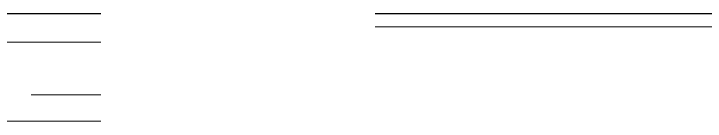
# Model space of a CAD drawing. Header units: millimetres. Extents: x 46649 to 61237, y -33954 to -18530.
# Drawn here: x 54626 to 55256, y -20643 to -20545 of the extents above; entities that cross this region are included whole.
import ezdxf

# ---------------------------------------------------------------- set-up
doc = ezdxf.new("R2010")
doc.units = ezdxf.units.MM
doc.linetypes.add('DASHED', pattern=[19.05, 12.7, -6.35])
doc.layers.add('ed-1', color=6, linetype='Continuous', lineweight=5)
doc.layers.add('eo-3', color=2, linetype='Continuous', lineweight=25)

msp = doc.modelspace()

# ---------------------------------------------------------------- linework, layer by layer
at = {"layer": 'ed-1', "ltscale": 5}
for points in [[(55954.891408, -20556.599754), (54954.891408, -20556.599754)], [(54704.891408, -20570.36242), (53704.891408, -20570.36242)], [(54704.891408, -20642.621394), (53704.891408, -20642.621394)]]:
    msp.add_lwpolyline(points, dxfattribs=at)
at = {"layer": 'ed-1', "linetype": 'DASHED', "ltscale": 5}
msp.add_lwpolyline([(54704.891408, -20618.615653), (53704.891408, -20618.615653)], dxfattribs=at)
at = {"layer": 'eo-3', "ltscale": 5}
for points in [[(54704.891408, -20544.599754), (53704.891408, -20544.599754)], [(55954.891408, -20544.599754), (54954.891408, -20544.599754)]]:
    msp.add_lwpolyline(points, dxfattribs=at)

doc.saveas('drawing.dxf')
